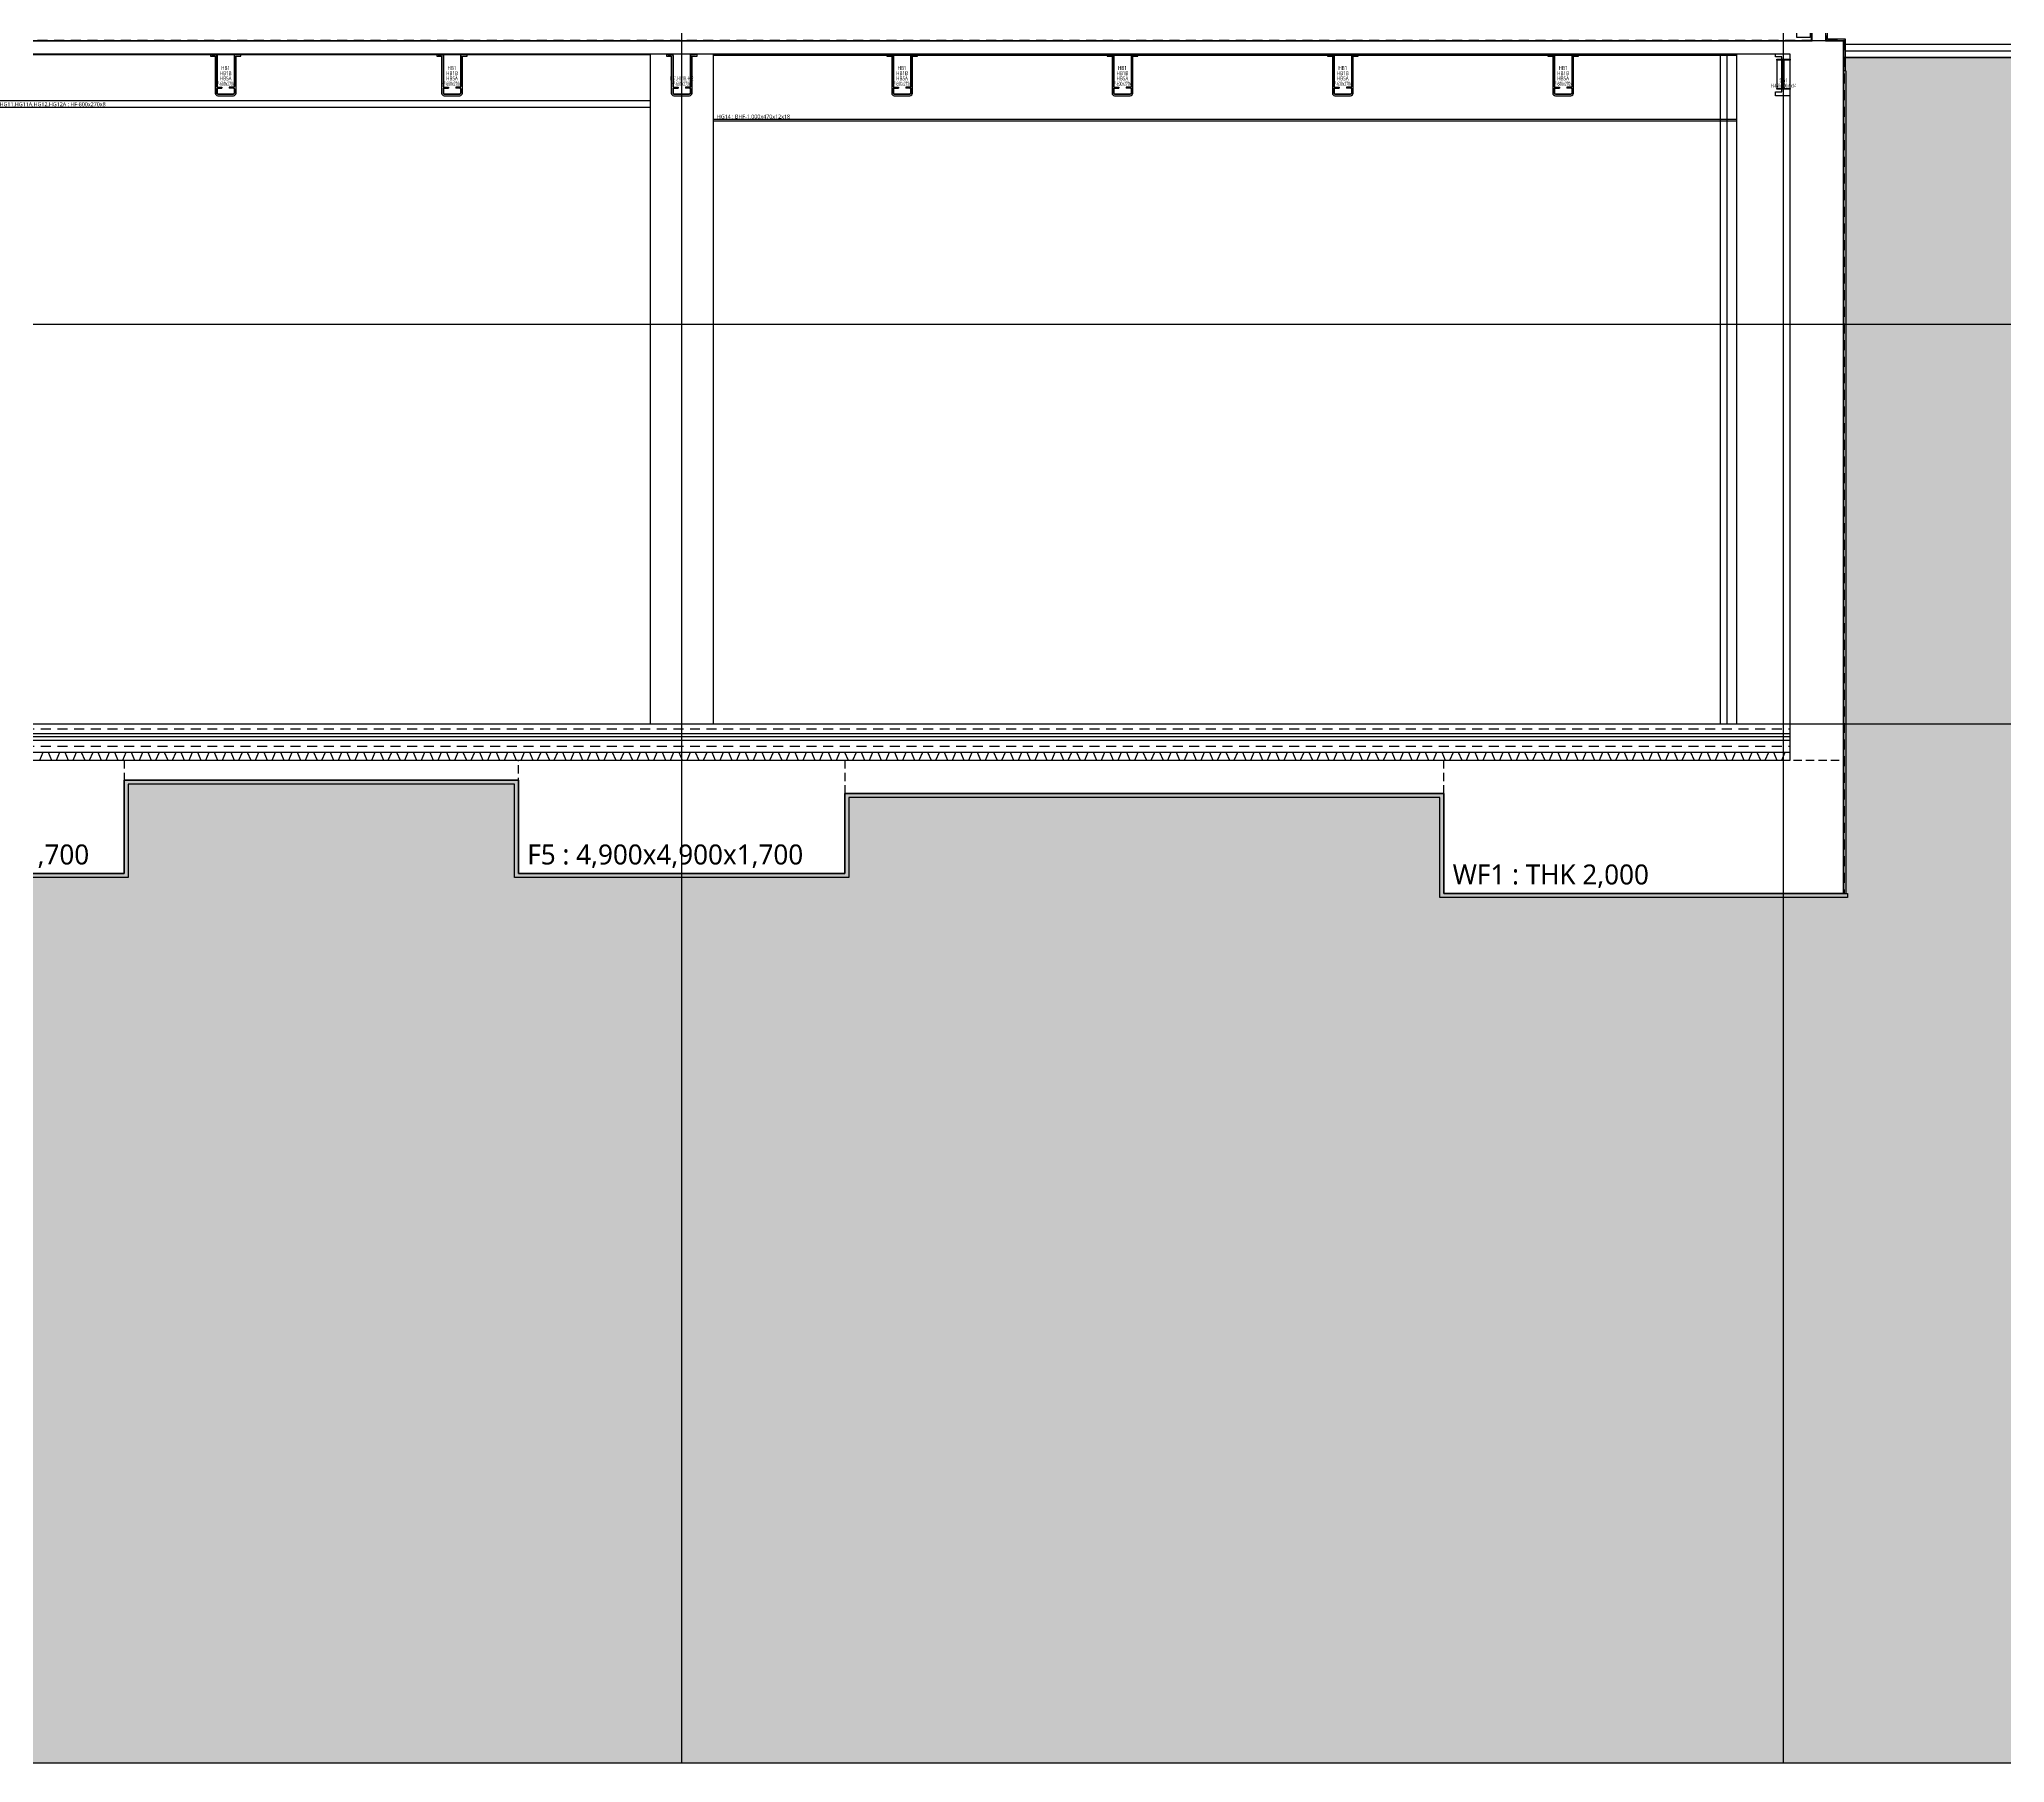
# Model space of a CAD drawing. Header units: millimetres. Extents: x 35054840 to 35483341, y -1288013 to -991013.
# Drawn here: x 35311087 to 35340609, y -1254393 to -1228518 of the extents above; entities that cross this region are included whole.
import ezdxf
from ezdxf.enums import TextEntityAlignment as Align

# ---------------------------------------------------------------- set-up
doc = ezdxf.new("R2010")
doc.units = ezdxf.units.MM
doc.header["$LTSCALE"] = 1000
doc.header["$MEASUREMENT"] = 0
doc.header["$PDSIZE"] = -10
doc.linetypes.add('HID', pattern=[2.5, 1.5, -1])
doc.linetypes.add('HIDDEN2', pattern=[0.1875, 0.125, -0.0625])
doc.layers.get('0').update_dxf_attribs({"linetype": 'CONTINUOUS'})
doc.layers.get('Defpoints').update_dxf_attribs({"color": 161, "linetype": 'CONTINUOUS'})
for name, color, linetype in [('A0-000 XR 단면도$0$250', 250, 'CONTINUOUS'), ('cen', 1, 'CONTINUOUS'), ('con', 2, 'CONTINUOUS'), ('ELE5', 254, 'CONTINUOUS'), ('ELE6', 8, 'CONTINUOUS'), ('FIN', 9, 'CONTINUOUS'), ('FIN(내화피복)', 8, 'CONTINUOUS'), ('FIN(패널-100우레탄 방열)', 3, 'CONTINUOUS'), ('FIN-2', 9, 'CONTINUOUS'), ('HAT-252', 252, 'CONTINUOUS'), ('HF', 3, 'CONTINUOUS'), ('INS', 9, 'BATTING'), ('KZ_횡단_계획선', 3, 'CONTINUOUS'), ('S-SBEAM-HF', 4, 'CONTINUOUS'), ('S-SGIRDER-HF', 3, 'CONTINUOUS'), ('SASAC 도면명', 2, 'CONTINUOUS'), ('STEEL', 5, 'CONTINUOUS'), ('stl', 3, 'CONTINUOUS'), ('wire-meshes', 1, 'CONTINUOUS'), ('배수판', 5, 'CONTINUOUS'), ('초평탄', 4, 'CONTINUOUS')]:
    doc.layers.add(name, color=color, linetype=linetype)
doc.layers.add('Defpionits(Foundation)', color=161, linetype='HIDDEN2', plot=False)
doc.styles.add('TE', font='malgun_0.ttf')
doc.linetypes.add('BATTING', pattern='A,0.0001,-0.1,[134,ltypeshp.shx,S=0.1,R=0,X=-0.1,Y=0],-0.2,[134,ltypeshp.shx,S=0.1,R=180,X=0.1,Y=0],-0.1', length=0.4001)

# ---------------------------------------------------------------- blocks, each defined once
blk = doc.blocks.new('sdfsgdfdfg')
at = {"layer": 'cen', "ltscale": 0.1}
for p, q in [((34678649, -327809), (34678649, -240916)), ((34695199, -327809), (34695199, -240916))]:
    blk.add_line(p, q, dxfattribs=at)
at = {"layer": 'cen', "ltscale": 5}
for p, q in [((34536435, -306209), (34739302, -306209)), ((34536435, -312209), (34739302, -312209))]:
    blk.add_line(p, q, dxfattribs=at)
blk = doc.blocks.new('*U217')
at = {"layer": 'ELE6', "ltscale": 0.1}
for p, q in [((15375, -18), (0, -18)), ((15375, -980), (0, -980))]:
    blk.add_line(p, q, dxfattribs=at)
blk.add_lwpolyline([(0, -1000), (15375, -1000), (15375, 0), (0, 0)], close=True, dxfattribs=at)
at = {"layer": 'Defpoints', "style": 'TE'}
blk.add_text('HG14 : BHF-1,000x470x12x18', height=60, dxfattribs=at).set_placement((603, -935), align=Align.MIDDLE_CENTER)
blk = doc.blocks.new('*U216')
at = {"layer": 'ELE6', "ltscale": 0.1}
for p, q in [((9825, -8), (0, -8)), ((9825, -700), (0, -700))]:
    blk.add_line(p, q, dxfattribs=at)
blk.add_lwpolyline([(9825, -800), (0, -800), (0, 0), (9825, 0)], close=True, dxfattribs=at)
at = {"layer": 'Defpoints', "style": 'TE'}
blk.add_text('HG11,HG11A,HG12,HG12A : HF-800x270x8', height=60, dxfattribs=at).set_placement((851, -750), align=Align.MIDDLE_CENTER)
blk = doc.blocks.new('HF')
at = {"layer": 'Defpoints'}
blk.add_point((0, 0), dxfattribs=at)
at = {"layer": 'HF', "color": 0, "linetype": 'ByBlock'}
for p, q in [((-209, 0), (-147, 0)), ((-209, 0), (-209, -6)), ((209, 0), (147, 0)), ((209, 0), (209, -6)), ((-209, -6), (-147, -6)), ((-135, -18), (-135, -482)), ((-129, -18), (-129, -482)), ((129, -18), (129, -482)), ((135, -18), (135, -482)), ((209, -6), (147, -6)), ((-135, -518), (-135, -582)), ((-129, -518), (-129, -582)), ((-117, -494), (-55, -494)), ((-117, -500), (-55, -500)), ((-117, -506), (-55, -506)), ((-55, -494), (-55, -500)), ((-55, -500), (-55, -506)), ((117, -494), (55, -494)), ((55, -494), (55, -500)), ((117, -500), (55, -500)), ((55, -500), (55, -506)), ((117, -506), (55, -506)), ((129, -518), (129, -582)), ((135, -518), (135, -582)), ((-117, -594), (117, -594)), ((-117, -600), (117, -600))]:
    blk.add_line(p, q, dxfattribs=at)
for centre, radius, start, end in [((-147, -18), 18, 0, 90), ((-147, -18), 12, 0, 90), ((147, -18), 18, 90, 180), ((147, -18), 12, 90, 180), ((-117, -482), 18, 180, 270), ((-117, -518), 18, 90, 180), ((-117, -582), 18, 180, 270), ((-117, -482), 12, 180, 270), ((-117, -518), 12, 90, 180), ((-117, -582), 12, 180, 270), ((117, -482), 12, 270, 360), ((117, -482), 18, 270, 360), ((117, -518), 18, 0, 90), ((117, -518), 12, 0, 90), ((117, -582), 12, 270, 360), ((117, -582), 18, 270, 360)]:
    blk.add_arc(centre, radius, start, end, dxfattribs=at)
blk = doc.blocks.new('HB1')
at = {"layer": 'S-SBEAM-HF'}
blk.add_blockref('HF', (0, 0), dxfattribs=at)
at = {"layer": 'Defpoints', "style": 'TE'}
for s, width, p in [('HB1B', 0.7, (0, -284)), ('HB1', 0.7, (0, -206)), ('HF-600x270x6', 0.5, (0, -442)), ('HB5A', 0.7, (0, -361))]:
    blk.add_text(s, height=60, dxfattribs=dict(at, width=width)).set_placement(p, align=Align.MIDDLE_CENTER)
blk = doc.blocks.new('HG1')
at = {"layer": 'S-SGIRDER-HF', "ltscale": 0.1}
blk.add_blockref('HF', (0, 0), dxfattribs=at)
at = {"layer": 'Defpoints', "style": 'TE', "width": 0.5}
for s, p in [('HG1,HG1B,HG2', (0, -361)), ('HF-600x270x6', (0, -442))]:
    blk.add_text(s, height=60, dxfattribs=at).set_placement(p, align=Align.MIDDLE_CENTER)
blk = doc.blocks.new('*U260')
at = {"layer": 'Defpoints'}
for p, q in [((-100, 211), (-100, -211)), ((-4.5, 0), (4.5, 0)), ((100, -211), (100, 211))]:
    blk.add_line(p, q, dxfattribs=at)
at = {"layer": 'STEEL', "color": 0, "linetype": 'ByBlock', "ltscale": 0.5}
for p, q in [((-4.5, 211), (-100, 211)), ((-4.5, -211), (-4.5, 211)), ((100, 211), (4.5, 211)), ((4.5, 211), (4.5, -211)), ((-100, -211), (-4.5, -211)), ((4.5, -211), (100, -211))]:
    blk.add_line(p, q, dxfattribs=at)
for points in [[(-100, 211), (-100, 225), (100, 225), (100, 211)], [(100, -211), (100, -225), (-100, -225), (-100, -211)]]:
    blk.add_lwpolyline(points, dxfattribs=at)
blk = doc.blocks.new('SG1')
at = {"layer": 'stl'}
blk.add_blockref('*U260', (0, -225), dxfattribs=at)
at = {"layer": 'Defpoints', "style": 'TE'}
for s, width, p in [('SG1', 0.7, (2, -314)), ('H-450x200x9x14', 0.5, (2, -395))]:
    blk.add_text(s, height=60, dxfattribs=dict(at, width=width)).set_placement(p, align=Align.MIDDLE_CENTER)
blk = doc.blocks.new('종단면-기초')
at = {"layer": 'Defpionits(Foundation)'}
for points in [[(78000, 700), (82800, 700), (82800, -1000), (78000, -1000)], [(88725, 700), (93625, 700), (93625, -1000), (88725, -1000)], [(102625, 700), (108625, 700), (108625, -1300), (102625, -1300)]]:
    blk.add_lwpolyline(points, close=True, dxfattribs=at)
at = {"layer": 'Defpionits(Foundation)', "ltscale": 100, "style": 'TE'}
for s, p in [('F3 : 4,800x4,800x1,700', (78131, -864)), ('F5 : 4,900x4,900x1,700', (88856, -864)), ('WF1 : THK 2,000', (102756, -1164))]:
    blk.add_text(s, height=300, dxfattribs=at).set_placement(p)

msp = doc.modelspace()

# ---------------------------------------------------------------- hatches: boundary and pattern name
at = {"layer": 'A0-000 XR 단면도$0$250', "ltscale": 0.5}
h = msp.add_hatch(dxfattribs=at)
h.set_pattern_fill('DOTS', color=256, scale=10000)
h.paths.add_polyline_path([(35365540.7, -1228943), (35350034.8, -1228943), (35341932.6, -1228793), (35338216.3, -1228793), (35338216.3, -1228593), (35338186.3, -1228593), (35338186.3, -1241343), (35332186.3, -1241343), (35332186.3, -1239843), (35323186.3, -1239843), (35323186.3, -1241043), (35318286.3, -1241043), (35318286.3, -1239643), (35312361.3, -1239643), (35312361.3, -1241043), (35307561.3, -1241043), (35307561.3, -1239643), (35295636.3, -1239643), (35295636.3, -1241043), (35290836.3, -1241043), (35290836.3, -1239643), (35284486.3, -1239643), (35284486.3, -1241043), (35279986.3, -1241043), (35279986.3, -1239643), (35273486.3, -1239643), (35273486.3, -1241043), (35268986.3, -1241043), (35268986.3, -1239643), (35262486.3, -1239643), (35262486.3, -1241743), (35257986.3, -1241743), (35257986.3, -1240343), (35251686.3, -1240343), (35251686.3, -1242043), (35246786.3, -1242043), (35246786.3, -1240343), (35235761.3, -1240343), (35235761.3, -1241743), (35229561.3, -1241743), (35229561.3, -1240043), (35233486.3, -1240043), (35233486.3, -1239893), (35229561.3, -1239893), (35219391.1, -1240983), (35178527, -1240983), (35178527, -1254393), (35381393.9, -1254393), (35381388.6, -1228943)])

# ---------------------------------------------------------------- linework, layer by layer
at = {"ltscale": 0.1, "elevation": 1}
for points in [[(35338216.3, -1228593), (35341934.4, -1228593), (35350036.7, -1228743), (35365540.7, -1228743), (35381388.6, -1228743)], [(35338216.3, -1228693), (35341933.5, -1228693), (35350035.7, -1228843), (35365540.7, -1228843), (35381388.6, -1228843)], [(35338216.3, -1228793), (35341932.6, -1228793), (35350034.8, -1228943), (35365540.7, -1228943), (35381388.6, -1228943)]]:
    msp.add_lwpolyline(points, dxfattribs=at)
at = {"layer": 'con', "ltscale": 1000, "elevation": 1}
msp.add_lwpolyline([(35337716.3, -1228543), (35337716.3, -1228223), (35337916.3, -1228223), (35337916.3, -1228543)], dxfattribs=at)
at = {"layer": 'con', "ltscale": 0.1}
for points, elevation in [([(35310811.3, -1228543), (35337716.3, -1228543)], 1), ([(35337916.3, -1228543), (35337934.9, -1228543), (35337934.9, -1228543), (35338186.3, -1228543), (35338186.3, -1241343), (35332186.3, -1241343), (35332186.3, -1239843)], 1), ([(35337916.3, -1228543), (35337946.3, -1228543)], 1), ([(35259411.3, -1238793), (35259611.3, -1238793), (35259611.3, -1239343), (35337386.3, -1239343), (35337386.3, -1228743), (35310811.3, -1228743)], 1), ([(35323186.3, -1239843), (35323186.3, -1241043), (35318286.3, -1241043), (35318286.3, -1239643), (35312361.3, -1239643), (35312361.3, -1241043), (35307561.3, -1241043), (35307561.3, -1239643), (35295636.3, -1239643), (35295636.3, -1241043), (35290836.3, -1241043), (35290836.3, -1239643), (35284486.3, -1239643), (35284486.3, -1241043), (35279986.3, -1241043), (35279986.3, -1239643), (35273486.3, -1239643), (35273486.3, -1241043), (35268986.3, -1241043)], 1), ([(35332186.3, -1239843), (35323186.3, -1239843)], 2)]:
    msp.add_lwpolyline(points, dxfattribs=dict(at, elevation=elevation))
at = {"layer": 'Defpoints', "elevation": 1}
for points in [[(35178527, -1254393), (35381393.9, -1254393), (35381393.9, -1228943), (35350034.8, -1228943), (35341932.6, -1228793), (35338186.3, -1228793)], [(35338186.3, -1228793), (35338186.3, -1241343), (35332186.3, -1241343), (35332186.3, -1239843), (35323186.3, -1239843), (35323186.3, -1241043), (35318286.3, -1241043), (35318286.3, -1239643), (35312361.3, -1239643), (35312361.3, -1241043), (35307561.3, -1241043), (35307561.3, -1239643), (35295636.3, -1239643), (35295636.3, -1241043), (35290836.3, -1241043), (35290836.3, -1239643), (35284486.3, -1239643), (35284486.3, -1241043), (35279986.3, -1241043), (35279986.3, -1239643), (35273486.3, -1239643), (35273486.3, -1241043), (35268986.3, -1241043)]]:
    msp.add_lwpolyline(points, dxfattribs=at)
at = {"layer": 'ELE5', "ltscale": 1000, "elevation": 1}
for points in [[(35320261.3, -1228743), (35320261.3, -1238793)], [(35321211.3, -1228743), (35321211.3, -1238793)]]:
    msp.add_lwpolyline(points, dxfattribs=at)
at = {"layer": 'ELE6', "ltscale": 0.1}
msp.add_line((35336586.3, -1238793, 1), (35336586.3, -1228743, 1), dxfattribs=at)
at = {"layer": 'FIN', "ltscale": 0.1}
msp.add_line((35338216.3, -1228993, 1), (35338186.3, -1228993, 1), dxfattribs=at)
at = {"layer": 'FIN', "ltscale": 0.5}
msp.add_lwpolyline([(35338216.3, -1228993), (35338216.3, -1228518), (35337986.3, -1228518), (35337986.3, -1228518), (35337946.3, -1228518), (35337946.3, -1228193), (35337686.3, -1228193), (35337686.3, -1228493), (35337486.3, -1228493), (35337486.3, -1228393), (35310811.3, -1228393)], dxfattribs=at)
at = {"layer": 'FIN', "ltscale": 0.1, "elevation": 1}
msp.add_lwpolyline([(35307561.3, -1241043), (35312361.3, -1241043), (35312361.3, -1239643), (35318286.3, -1239643), (35318286.3, -1241043), (35323186.3, -1241043), (35323186.3, -1239843), (35332186.3, -1239843), (35332186.3, -1241343), (35338246.3, -1241343), (35338246.3, -1241403), (35332126.3, -1241403), (35332126.3, -1239903), (35323246.3, -1239903), (35323246.3, -1241103), (35318226.3, -1241103), (35318226.3, -1239703), (35312421.3, -1239703), (35312421.3, -1241103), (35307501.3, -1241103)], dxfattribs=at)
at = {"layer": 'FIN(내화피복)', "ltscale": 10000, "elevation": 1}
for points in [[(35313656.3, -1228743), (35313656.3, -1228770), (35313730.3, -1228770), (35313730.3, -1229325, 0.4142136), (35313769.3, -1229364), (35314003.3, -1229364, 0.4142136), (35314042.3, -1229325), (35314042.3, -1228770), (35314116.3, -1228770), (35314116.3, -1228743)], [(35317056.3, -1228743), (35317056.3, -1228770), (35317130.3, -1228770), (35317130.3, -1229325, 0.4142136), (35317169.3, -1229364), (35317403.3, -1229364, 0.4142136), (35317442.3, -1229325), (35317442.3, -1228770), (35317516.3, -1228770), (35317516.3, -1228743)], [(35320506.3, -1228743), (35320506.3, -1228770), (35320580.3, -1228770), (35320580.3, -1229325, 0.4142136), (35320619.3, -1229364), (35320853.3, -1229364, 0.4142136), (35320892.3, -1229325), (35320892.3, -1228770), (35320966.3, -1228770), (35320966.3, -1228743)], [(35323816.3, -1228743), (35323816.3, -1228770), (35323890.3, -1228770), (35323890.3, -1229325, 0.4142136), (35323929.3, -1229364), (35324163.3, -1229364, 0.4142136), (35324202.3, -1229325), (35324202.3, -1228770), (35324276.3, -1228770), (35324276.3, -1228743)], [(35327126.3, -1228743), (35327126.3, -1228770), (35327200.3, -1228770), (35327200.3, -1229325, 0.4142136), (35327239.3, -1229364), (35327473.3, -1229364, 0.4142136), (35327512.3, -1229325), (35327512.3, -1228770), (35327586.3, -1228770), (35327586.3, -1228743)], [(35330436.3, -1228743), (35330436.3, -1228770), (35330510.3, -1228770), (35330510.3, -1229325, 0.4142136), (35330549.3, -1229364), (35330783.3, -1229364, 0.4142136), (35330822.3, -1229325), (35330822.3, -1228770), (35330896.3, -1228770), (35330896.3, -1228743)], [(35333746.3, -1228743), (35333746.3, -1228770), (35333820.3, -1228770), (35333820.3, -1229325, 0.4142136), (35333859.3, -1229364), (35334093.3, -1229364, 0.4142136), (35334132.3, -1229325), (35334132.3, -1228770), (35334206.3, -1228770), (35334206.3, -1228743)]]:
    msp.add_lwpolyline(points, format="xyb", dxfattribs=at)
msp.add_lwpolyline([(35337386.3, -1229364), (35337165.3, -1229364), (35337165.3, -1229305), (35337259.8, -1229305), (35337259.8, -1228781), (35337165.3, -1228781), (35337165.3, -1228743)], dxfattribs=at)
at = {"layer": 'FIN(패널-100우레탄 방열)', "ltscale": 0.1, "elevation": 1}
for points in [[(35336336.3, -1228743), (35336336.3, -1238793)], [(35336436.3, -1228743), (35336436.3, -1238793)]]:
    msp.add_lwpolyline(points, dxfattribs=at)
at = {"layer": 'FIN-2', "ltscale": 0.1, "elevation": 1}
msp.add_lwpolyline([(35338216.3, -1228993), (35338221.3, -1228993), (35338221.3, -1241343)], dxfattribs=at)
at = {"layer": 'HAT-252', "linetype": 'HID', "ltscale": 0.1, "elevation": 1}
msp.add_lwpolyline([(35310811.3, -1228533), (35337706.3, -1228533), (35337706.3, -1228213), (35337926.3, -1228213), (35337926.3, -1228533), (35337944.9, -1228533), (35337944.9, -1228533), (35338196.3, -1228533), (35338196.3, -1241343)], dxfattribs=at)
at = {"layer": 'INS', "ltscale": 0.12, "elevation": 1}
msp.add_lwpolyline([(35337386.3, -1238993), (35259611.3, -1238993)], dxfattribs=at)
at = {"layer": 'KZ_횡단_계획선'}
msp.add_lwpolyline([(35307561.3, -1241043), (35312361.3, -1241043), (35312361.3, -1239643), (35318286.3, -1239643), (35318286.3, -1241043), (35323186.3, -1241043), (35323186.3, -1239843), (35332186.3, -1239843), (35332186.3, -1241343), (35338186.3, -1241343), (35338186.3, -1228543), (35310811.3, -1228543)], dxfattribs=at)
at = {"layer": 'wire-meshes', "linetype": 'HID', "ltscale": 0.1}
for p, q in [((35259611.3, -1238868, 1), (35337386.3, -1238868, 1)), ((35259611.3, -1239133, 1), (35337386.3, -1239133, 1))]:
    msp.add_line(p, q, dxfattribs=at)
at = {"layer": '배수판', "elevation": 1}
msp.add_lwpolyline([(35311021.9, -1239343), (35311095.2, -1239343), (35311146.5, -1239223), (35311219.9, -1239223), (35311271.2, -1239343), (35311344.5, -1239343), (35311395.8, -1239223), (35311469.1, -1239223), (35311520.4, -1239343), (35311593.8, -1239343), (35311645, -1239223), (35311718.4, -1239223), (35311769.7, -1239343), (35311843, -1239343), (35311894.3, -1239223), (35311967.6, -1239223), (35312018.9, -1239343), (35312092.3, -1239343), (35312143.6, -1239223), (35312216.9, -1239223), (35312268.2, -1239343), (35312341.5, -1239343), (35312392.8, -1239223), (35312466.1, -1239223), (35312517.4, -1239343), (35312590.8, -1239343), (35312642.1, -1239223), (35312715.4, -1239223), (35312766.7, -1239343), (35312840, -1239343), (35312891.3, -1239223), (35312964.7, -1239223), (35313015.9, -1239343), (35313089.3, -1239343), (35313140.6, -1239223), (35313213.9, -1239223), (35313265.2, -1239343), (35313338.5, -1239343), (35313389.8, -1239223), (35313463.2, -1239223), (35313514.5, -1239343), (35313587.8, -1239343), (35313639.1, -1239223), (35313712.4, -1239223), (35313763.7, -1239343), (35313837, -1239343), (35313888.3, -1239223), (35313961.7, -1239223), (35314013, -1239343), (35314086.3, -1239343), (35314137.6, -1239223), (35314210.9, -1239223), (35314262.2, -1239343), (35314335.6, -1239343), (35314386.8, -1239223), (35314460.2, -1239223), (35314511.5, -1239343), (35314584.8, -1239343), (35314636.1, -1239223), (35314709.4, -1239223), (35314760.7, -1239343), (35314834.1, -1239343), (35314885.4, -1239223), (35314958.7, -1239223), (35315010, -1239343), (35315083.3, -1239343), (35315134.6, -1239223), (35315207.9, -1239223), (35315259.2, -1239343), (35315332.6, -1239343), (35315383.9, -1239223), (35315457.2, -1239223), (35315508.5, -1239343), (35315581.8, -1239343), (35315633.1, -1239223), (35315706.5, -1239223), (35315757.7, -1239343), (35315831.1, -1239343), (35315882.4, -1239223), (35315955.7, -1239223), (35316007, -1239343), (35316080.3, -1239343), (35316131.6, -1239223), (35316205, -1239223), (35316256.3, -1239343), (35316329.6, -1239343), (35316380.9, -1239223), (35316454.2, -1239223), (35316505.5, -1239343), (35316578.8, -1239343), (35316630.1, -1239223), (35316703.5, -1239223), (35316754.8, -1239343), (35316828.1, -1239343), (35316879.4, -1239223), (35316952.7, -1239223), (35317004, -1239343), (35317077.4, -1239343), (35317128.6, -1239223), (35317202, -1239223), (35317253.3, -1239343), (35317326.6, -1239343), (35317377.9, -1239223), (35317451.2, -1239223), (35317502.5, -1239343), (35317575.9, -1239343), (35317627.2, -1239223), (35317700.5, -1239223), (35317751.8, -1239343), (35317825.1, -1239343), (35317876.4, -1239223), (35317949.7, -1239223), (35318001, -1239343), (35318074.4, -1239343), (35318125.7, -1239223), (35318199, -1239223), (35318250.3, -1239343), (35318323.6, -1239343), (35318374.9, -1239223), (35318448.2, -1239223), (35318499.5, -1239343), (35318572.9, -1239343), (35318624.2, -1239223), (35318697.5, -1239223), (35318748.8, -1239343), (35318822.1, -1239343), (35318873.4, -1239223), (35318946.8, -1239223), (35318998.1, -1239343), (35319071.4, -1239343), (35319122.7, -1239223), (35319196, -1239223), (35319247.3, -1239343), (35319320.6, -1239343), (35319371.9, -1239223), (35319445.3, -1239223), (35319496.6, -1239343), (35319569.9, -1239343), (35319621.2, -1239223), (35319694.5, -1239223), (35319745.8, -1239343), (35319819.1, -1239343), (35319870.4, -1239223), (35319943.8, -1239223), (35319995.1, -1239343), (35320068.4, -1239343), (35320119.7, -1239223), (35320193, -1239223), (35320244.3, -1239343), (35320317.7, -1239343), (35320369, -1239223), (35320442.3, -1239223), (35320493.6, -1239343), (35320566.9, -1239343), (35320618.2, -1239223), (35320691.5, -1239223), (35320742.8, -1239343), (35320816.2, -1239343), (35320867.5, -1239223), (35320940.8, -1239223), (35320992.1, -1239343), (35321065.4, -1239343), (35321116.7, -1239223), (35321190, -1239223), (35321241.3, -1239343), (35321314.7, -1239343), (35321366, -1239223), (35321439.3, -1239223), (35321490.6, -1239343), (35321563.9, -1239343), (35321615.2, -1239223), (35321688.6, -1239223), (35321739.9, -1239343), (35321813.2, -1239343), (35321864.5, -1239223), (35321937.8, -1239223), (35321989.1, -1239343), (35322062.4, -1239343), (35322113.7, -1239223), (35322187.1, -1239223), (35322238.4, -1239343), (35322311.7, -1239343), (35322363, -1239223), (35322436.3, -1239223), (35322487.6, -1239343), (35322560.9, -1239343), (35322612.2, -1239223), (35322685.6, -1239223), (35322736.9, -1239343), (35322810.2, -1239343), (35322861.5, -1239223), (35322934.8, -1239223), (35322986.1, -1239343), (35323059.5, -1239343), (35323110.7, -1239223), (35323184.1, -1239223), (35323235.4, -1239343), (35323308.7, -1239343), (35323360, -1239223), (35323433.3, -1239223), (35323484.6, -1239343), (35323558, -1239343), (35323609.3, -1239223), (35323682.6, -1239223), (35323733.9, -1239343), (35323807.2, -1239343), (35323858.5, -1239223), (35323931.8, -1239223), (35323983.1, -1239343), (35324056.5, -1239343), (35324107.8, -1239223), (35324181.1, -1239223), (35324232.4, -1239343), (35324305.7, -1239343), (35324357, -1239223), (35324430.4, -1239223), (35324481.6, -1239343), (35324518.3, -1239343), (35324555, -1239343), (35324606.3, -1239223), (35324679.6, -1239223), (35324730.9, -1239343), (35324804.2, -1239343), (35324855.5, -1239223), (35324892.2, -1239223), (35324923.6, -1239223), (35324974.9, -1239343), (35325048.2, -1239343), (35325099.5, -1239223), (35325172.8, -1239223), (35325224.1, -1239343), (35325297.5, -1239343), (35325348.8, -1239223), (35325422.1, -1239223), (35325473.4, -1239343), (35325546.7, -1239343), (35325598, -1239223), (35325671.3, -1239223), (35325722.6, -1239343), (35325796, -1239343), (35325847.3, -1239223), (35325920.6, -1239223), (35325971.9, -1239343), (35326045.2, -1239343), (35326096.5, -1239223), (35326169.9, -1239223), (35326221.1, -1239343), (35326294.5, -1239343), (35326345.8, -1239223), (35326419.1, -1239223), (35326470.4, -1239343), (35326543.7, -1239343), (35326595, -1239223), (35326668.4, -1239223), (35326719.7, -1239343), (35326793, -1239343), (35326844.3, -1239223), (35326917.6, -1239223), (35326968.9, -1239343), (35327042.2, -1239343), (35327093.5, -1239223), (35327166.9, -1239223), (35327218.2, -1239343), (35327291.5, -1239343), (35327342.8, -1239223), (35327416.1, -1239223), (35327467.4, -1239343), (35327540.8, -1239343), (35327592, -1239223), (35327665.4, -1239223), (35327716.7, -1239343), (35327790, -1239343), (35327841.3, -1239223), (35327914.6, -1239223), (35327965.9, -1239343), (35328039.3, -1239343), (35328090.6, -1239223), (35328163.9, -1239223), (35328215.2, -1239343), (35328288.5, -1239343), (35328339.8, -1239223), (35328413.1, -1239223), (35328464.4, -1239343), (35328537.8, -1239343), (35328589.1, -1239223), (35328662.4, -1239223), (35328713.7, -1239343), (35328787, -1239343), (35328838.3, -1239223), (35328911.7, -1239223), (35328962.9, -1239343), (35329036.3, -1239343), (35329087.6, -1239223), (35329160.9, -1239223), (35329212.2, -1239343), (35329285.5, -1239343), (35329336.8, -1239223), (35329410.2, -1239223), (35329461.5, -1239343), (35329534.8, -1239343), (35329586.1, -1239223), (35329659.4, -1239223), (35329710.7, -1239343), (35329784, -1239343), (35329835.3, -1239223), (35329908.7, -1239223), (35329960, -1239343), (35330033.3, -1239343), (35330084.6, -1239223), (35330157.9, -1239223), (35330209.2, -1239343), (35330282.5, -1239343), (35330333.8, -1239223), (35330407.2, -1239223), (35330458.5, -1239343), (35330531.8, -1239343), (35330583.1, -1239223), (35330656.4, -1239223), (35330707.7, -1239343), (35330781.1, -1239343), (35330832.4, -1239223), (35330905.7, -1239223), (35330957, -1239343), (35331030.3, -1239343), (35331081.6, -1239223), (35331154.9, -1239223), (35331206.2, -1239343), (35331279.6, -1239343), (35331330.9, -1239223), (35331404.2, -1239223), (35331455.5, -1239343), (35331528.8, -1239343), (35331580.1, -1239223), (35331653.4, -1239223), (35331704.7, -1239343), (35331778.1, -1239343), (35331829.4, -1239223), (35331902.7, -1239223), (35331954, -1239343), (35332027.3, -1239343), (35332078.6, -1239223), (35332152, -1239223), (35332203.3, -1239343), (35332276.6, -1239343), (35332327.9, -1239223), (35332401.2, -1239223), (35332452.5, -1239343), (35332525.8, -1239343), (35332577.1, -1239223), (35332650.5, -1239223), (35332701.8, -1239343), (35332775.1, -1239343), (35332826.4, -1239223), (35332899.7, -1239223), (35332951, -1239343), (35333024.3, -1239343), (35333075.6, -1239223), (35333149, -1239223), (35333200.3, -1239343), (35333273.6, -1239343), (35333324.9, -1239223), (35333398.2, -1239223), (35333449.5, -1239343), (35333522.9, -1239343), (35333574.1, -1239223), (35333647.5, -1239223), (35333698.8, -1239343), (35333772.1, -1239343), (35333823.4, -1239223), (35333896.7, -1239223), (35333948, -1239343), (35334021.4, -1239343), (35334072.7, -1239223), (35334146, -1239223), (35334197.3, -1239343), (35334270.6, -1239343), (35334321.9, -1239223), (35334395.2, -1239223), (35334446.5, -1239343), (35334519.9, -1239343), (35334571.2, -1239223), (35334644.5, -1239223), (35334695.8, -1239343), (35334769.1, -1239343), (35334820.4, -1239223), (35334893.8, -1239223), (35334945, -1239343), (35335018.4, -1239343), (35335069.7, -1239223), (35335143, -1239223), (35335194.3, -1239343), (35335267.6, -1239343), (35335318.9, -1239223), (35335392.3, -1239223), (35335443.6, -1239343), (35335516.9, -1239343), (35335568.2, -1239223), (35335641.5, -1239223), (35335692.8, -1239343), (35335766.1, -1239343), (35335817.4, -1239223), (35335890.8, -1239223), (35335942.1, -1239343), (35336015.4, -1239343), (35336066.7, -1239223), (35336140, -1239223), (35336191.3, -1239343), (35336264.7, -1239343), (35336315.9, -1239223), (35336389.3, -1239223), (35336440.6, -1239343), (35336513.9, -1239343), (35336565.2, -1239223), (35336638.5, -1239223), (35336689.8, -1239343), (35336763.2, -1239343), (35336814.5, -1239223), (35336887.8, -1239223), (35336939.1, -1239343), (35337012.4, -1239343), (35337063.7, -1239223), (35337137, -1239223), (35337188.3, -1239343), (35337261.7, -1239343), (35337313, -1239223), (35337386.3, -1239223)], dxfattribs=at)
at = {"layer": '초평탄', "ltscale": 0.1}
for p, q in [((35259611.3, -1238943, 1), (35337386.3, -1238943, 1)), ((35259611.3, -1239043, 1), (35337386.3, -1239043, 1)), ((35259611.3, -1239223, 1), (35337386.3, -1239223, 1))]:
    msp.add_line(p, q, dxfattribs=at)
at = {"layer": '초평탄', "ltscale": 0.1, "elevation": 1}
msp.add_lwpolyline([(35259611.3, -1238793), (35337386.3, -1238793)], dxfattribs=at)

# ---------------------------------------------------------------- block references
msp.add_blockref('sdfsgdfdfg', (642087, -926584.2, 1))
at = {"layer": 'ELE6'}
for name, p in [('*U216', (35310436.3, -1228743, 1)), ('*U217', (35321211.3, -1228743, 1))]:
    msp.add_blockref(name, p, dxfattribs=at)
at = {"layer": 'S-SBEAM-HF'}
for p in [(35313886.3, -1228743, 1), (35317286.3, -1228743, 1), (35324046.3, -1228743, 1), (35327356.3, -1228743, 1), (35330666.3, -1228743, 1), (35333976.3, -1228743, 1)]:
    msp.add_blockref('HB1', p, dxfattribs=at)
at = {"layer": 'S-SGIRDER-HF', "ltscale": 0.1}
msp.add_blockref('HG1', (35320736.3, -1228743, 1), dxfattribs=at)
at = {"layer": 'SASAC 도면명'}
msp.add_blockref('종단면-기초', (35229561.3, -1240043, 1), dxfattribs=at)
at = {"layer": 'stl'}
msp.add_blockref('SG1', (35337286.3, -1228818, 1), dxfattribs=at)

doc.saveas('drawing.dxf')
